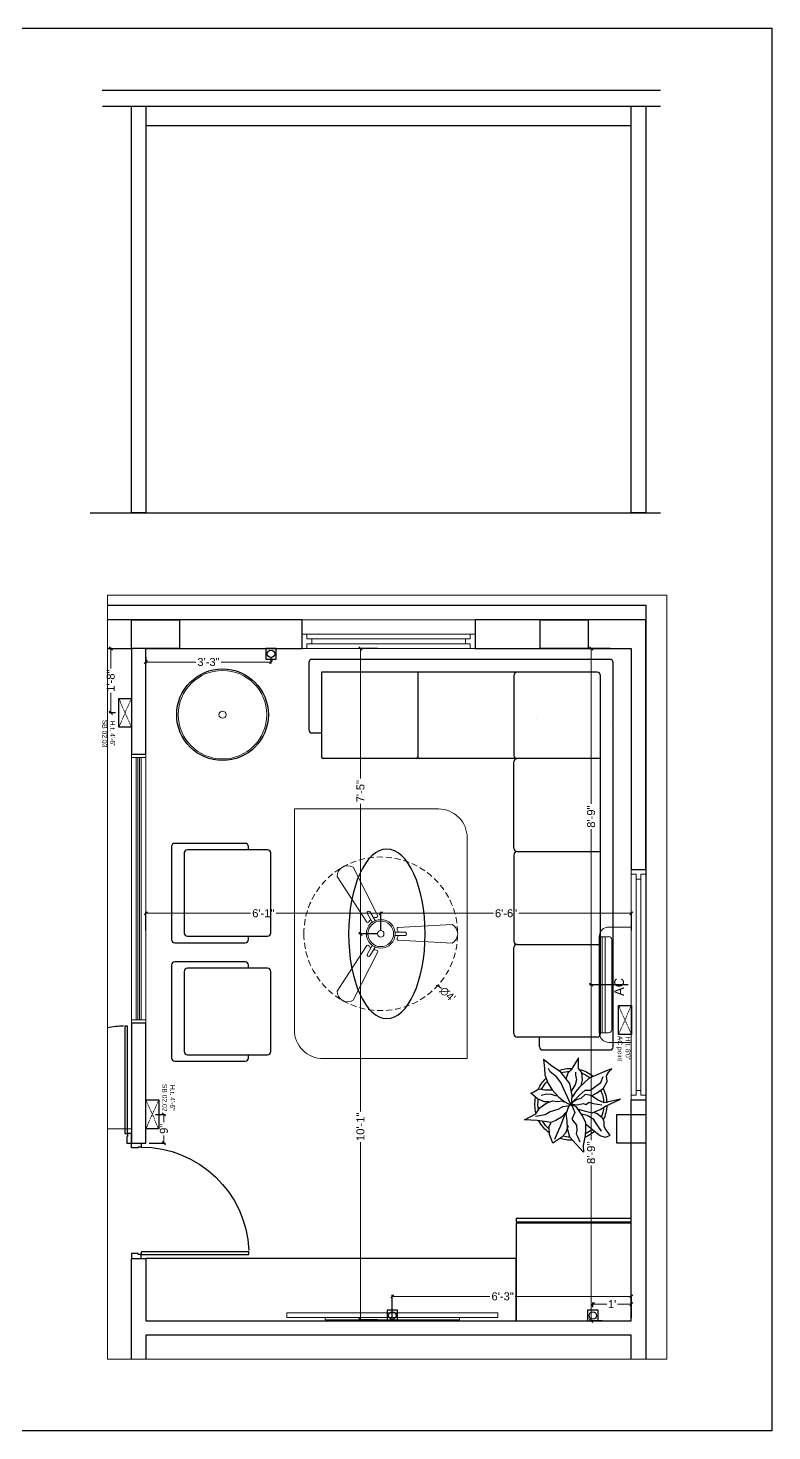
# Model space of a CAD drawing. Header units: millimetres. Extents: x 56222 to 3066687, y -650199 to -121287.
# Drawn here: x 134136.5 to 134368.6, y -183351.1 to -182912.9 of the extents above; entities that cross this region are included whole.
import ezdxf

# ---------------------------------------------------------------- set-up
doc = ezdxf.new("R2010")
doc.units = ezdxf.units.MM
doc.header["$MEASUREMENT"] = 0
doc.header["$PDMODE"] = 35
doc.linetypes.add('DASHED', pattern=[0.75, 0.5, -0.25])
doc.linetypes.add('DASHED2', pattern=[0.375, 0.25, -0.125])
doc.layers.get('Defpoints').update_dxf_attribs({"color": 220})
doc.layers.add('AR DOOR', color=40, linetype='Continuous')
doc.layers.add('AR ELE-5', color=134, linetype='Continuous')
for name, color, linetype, lineweight in [('COLUMN', 1, 'Continuous', 30), ('dim05', 1, 'Continuous', 13), ('el', 7, 'Continuous', 20), ('ELEC-wires', 1, 'DASHED2', 13), ('Electrical', 84, 'Continuous', 30), ('ELEVATION', 250, 'Continuous', 9), ('FIRST FLOOR ( DW_RAIL )', 7, 'Continuous', 9), ('FUR', 250, 'Continuous', 0), ('FURNITURE', 32, 'Continuous', 9), ('SECOND FLOOR', 7, 'Continuous', 9), ('SECOND FLOOR  ( PLINE )', 251, 'Continuous', 30), ('SECOND FLOOR ( DW_RAIL )', 7, 'Continuous', 9), ('SECTION ( SLAB PLine )', 104, 'Continuous', 30), ('Text', 7, 'Continuous', 15), ('wall', 7, 'Continuous', 30), ('XX~SLAB ( BEAM )~ ( DIM )', 7, 'Continuous', 9)]:
    doc.layers.add(name, color=color, linetype=linetype, lineweight=lineweight)
doc.layers.add('XX~SLAB ( PLINE )', color=251, linetype='Continuous', plot=False)
doc.styles.add('Arial', font='arial.ttf')
doc.styles.add('century g', font='GOTHIC.TTF')
doc.styles.get("Standard").update_dxf_attribs({"font": 'arial.ttf', "height": 6})
doc.styles.add('TEXT', font='eurr____.ttf')
doc.dimstyles.new('Archana', dxfattribs={"dimtxt": 2, "dimasz": 0.75, "dimexe": 0.5, "dimexo": 0.5, "dimgap": 0, "dimtad": 0, "dimzin": 0, "dimdsep": 46, "dimlunit": 4, "dimtxsty": 'century g', "dimblk": 'OBLIQUE', "dimcen": 0, "dimdle": 1, "dimclrd": 256, "dimclre": 256, "dimclrt": 256, "dimadec": 0, "dimazin": 0, "dimtfac": 1, "dimtofl": 0, "dimtmove": 1, "dimatfit": 3, "dimfxl": 1, "dimfxlon": 1, "dimtolj": 1, "dimtzin": 0, "dimlwd": -1, "dimlwe": -1, "dimarcsym": 0})
doc.dimstyles.new('ISO-25', dxfattribs={"dimtxt": 2.5, "dimasz": 1, "dimexe": 0.5, "dimexo": 1, "dimtad": 0, "dimdec": 1, "dimlunit": 4, "dimtxsty": 'Standard', "dimblk": 'OBLIQUE', "dimcen": 2.5, "dimclrd": 1, "dimclre": 1, "dimclrt": 5, "dimadec": 0, "dimazin": 0, "dimtfac": 1, "dimtdec": 1, "dimtmove": 0, "dimatfit": 3, "dimfxl": 1, "dimlwd": -1, "dimarcsym": 0})

# ---------------------------------------------------------------- blocks, each defined once
blk = doc.blocks.new('*U19')
for points in [[(-1160, 0), (-1120, 0), (-1120, 30), (-1110, 30), (-1110, 100), (-1160, 100)], [(0, 0), (0, -1120), (-30, -1120), (-30, 0)], [(40, 0), (0, 0), (0, 30), (-10, 30), (-10, 100), (40, 100)]]:
    blk.add_lwpolyline(points, close=True)
at = {"layer": 'AR ELE-5', "linetype": 'ByBlock', "ltscale": 15}
blk.add_arc((2, 1), 1122, 180.0347, 267.627, dxfattribs=at)
blk = doc.blocks.new('ARPLS010')
at = {"linetype": 'ByBlock'}
for p, q in [((0.121, 0.605), (-0.013, 0.459)), ((0.179, 0.666), (0.121, 0.605)), ((0.174, 0.573), (0.179, 0.666)), ((-0.295, 0.42), (-0.302, 0.309)), ((-0.278, 0.467), (-0.295, 0.42)), ((-0.248, 0.54), (-0.278, 0.467)), ((-0.182, 0.493), (-0.248, 0.54)), ((-0.222, 0.484), (-0.164, 0.347)), ((-0.125, 0.459), (-0.182, 0.493)), ((-0.072, 0.404), (-0.125, 0.459)), ((-0.038, 0.302), (-0.072, 0.404)), ((-0.013, 0.459), (-0.044, 0.336)), ((0.077, 0.412), (0.091, 0.447)), ((0.082, 0.358), (0.077, 0.412)), ((0.091, 0.447), (0.125, 0.522)), ((0.2, 0.432), (0.174, 0.573)), ((0.203, 0.352), (0.2, 0.432)), ((0.409, 0.44), (0.33, 0.38)), ((0.484, 0.459), (0.409, 0.44)), ((0.542, 0.434), (0.484, 0.459)), ((0.485, 0.354), (0.533, 0.42)), ((0.533, 0.42), (0.542, 0.434)), ((-0.469, 0.226), (-0.643, 0.216)), ((-0.643, 0.216), (-0.485, 0.134)), ((-0.362, 0.24), (-0.469, 0.226)), ((-0.278, 0.254), (-0.362, 0.24)), ((-0.302, 0.309), (-0.276, 0.258)), ((-0.21, 0.227), (-0.278, 0.254)), ((-0.132, 0.18), (-0.21, 0.227)), ((-0.164, 0.347), (-0.139, 0.295)), ((-0.139, 0.295), (-0.08, 0.131)), ((-0.049, 0.232), (-0.065, 0.135)), ((-0.044, 0.336), (-0.049, 0.232)), ((0.015, 0.209), (0.08, 0.288)), ((0.056, 0.114), (0.015, 0.209)), ((0.08, 0.288), (0.082, 0.358)), ((0.16, 0.165), (0.204, 0.254)), ((0.204, 0.254), (0.203, 0.352)), ((0.252, 0.313), (0.216, 0.287)), ((0.318, 0.213), (0.227, 0.157)), ((0.33, 0.38), (0.252, 0.313)), ((0.356, 0.269), (0.318, 0.213)), ((0.425, 0.373), (0.356, 0.269)), ((0.432, 0.176), (0.459, 0.236)), ((0.459, 0.303), (0.485, 0.354)), ((0.459, 0.236), (0.459, 0.303)), ((-0.359, 0.148), (-0.49, 0.172)), ((-0.485, 0.134), (-0.433, 0.051)), ((-0.433, 0.051), (-0.349, -0.011)), ((-0.287, 0.106), (-0.359, 0.148)), ((-0.18, 0.073), (-0.287, 0.106)), ((-0.111, 0.036), (-0.18, 0.073)), ((-0.063, 0.111), (-0.132, 0.18)), ((-0.013, 0.022), (-0.111, 0.036)), ((-0.084, -0.034), (0.007, 0.018)), ((0.003, 0.011), (-0.076, -0.16)), ((-0.065, 0.135), (-0.024, 0.018)), ((-0.024, 0.018), (0.009, 0.005)), ((0.006, -0.002), (0.068, 0.032)), ((0.007, 0.018), (0.02, -0.121)), ((0.009, 0.005), (0.056, 0.114)), ((0.017, -0.002), (0.091, 0.009)), ((0.068, 0.032), (0.16, 0.165)), ((0.088, 0.065), (0.187, 0.091)), ((0.091, 0.009), (0.173, -0.011)), ((0.227, 0.157), (0.132, 0.131)), ((0.173, -0.011), (0.212, 0.004)), ((0.187, 0.091), (0.297, 0.116)), ((0.212, 0.004), (0.252, -0.03)), ((0.297, 0.116), (0.408, 0.071)), ((0.309, 0.109), (0.368, 0.128)), ((0.309, -0.01), (0.43, 0.006)), ((0.368, 0.128), (0.432, 0.176)), ((0.408, 0.071), (0.482, 0.024)), ((0.482, 0.024), (0.689, -0.072)), ((-0.464, -0.073), (-0.558, -0.152)), ((-0.558, -0.152), (-0.517, -0.172)), ((-0.517, -0.172), (-0.447, -0.216)), ((-0.366, -0.036), (-0.464, -0.073)), ((-0.336, -0.142), (-0.413, -0.121)), ((-0.306, -0.033), (-0.366, -0.036)), ((-0.349, -0.011), (-0.256, -0.05)), ((-0.269, -0.135), (-0.336, -0.142)), ((-0.193, -0.113), (-0.269, -0.135)), ((-0.259, -0.2), (-0.168, -0.1)), ((-0.256, -0.05), (-0.185, -0.038)), ((-0.185, -0.038), (-0.114, -0.046)), ((-0.168, -0.1), (-0.084, -0.034)), ((-0.076, -0.16), (-0.138, -0.304)), ((-0.114, -0.046), (-0.093, -0.036)), ((0.02, -0.121), (-0.017, -0.291)), ((0.059, -0.27), (0.005, -0.185)), ((0.01, -0.014), (0.017, -0.002)), ((0.078, -0.064), (0.01, -0.014)), ((0.016, -0.023), (0.116, -0.122)), ((0.07, -0.179), (0.018, -0.1)), ((0.121, -0.239), (0.07, -0.179)), ((0.138, -0.083), (0.078, -0.064)), ((0.116, -0.122), (0.201, -0.195)), ((0.197, -0.135), (0.138, -0.083)), ((0.283, -0.123), (0.197, -0.135)), ((0.201, -0.195), (0.272, -0.198)), ((0.252, -0.03), (0.309, -0.01)), ((0.277, -0.114), (0.357, -0.156)), ((0.37, -0.064), (0.283, -0.123)), ((0.357, -0.156), (0.455, -0.226)), ((0.462, -0.021), (0.37, -0.064)), ((0.689, -0.072), (0.462, -0.021)), ((-0.447, -0.216), (-0.363, -0.202)), ((-0.363, -0.202), (-0.263, -0.2)), ((-0.363, -0.408), (-0.318, -0.29)), ((-0.318, -0.29), (-0.259, -0.2)), ((-0.199, -0.38), (-0.287, -0.45)), ((-0.138, -0.304), (-0.199, -0.38)), ((-0.017, -0.291), (-0.141, -0.446)), ((-0.042, -0.432), (-0.071, -0.352)), ((0.08, -0.342), (0.059, -0.27)), ((0.066, -0.407), (0.08, -0.342)), ((0.184, -0.299), (0.121, -0.239)), ((0.141, -0.261), (0.16, -0.336)), ((0.16, -0.336), (0.15, -0.445)), ((0.252, -0.362), (0.184, -0.299)), ((0.376, -0.416), (0.252, -0.362)), ((0.272, -0.198), (0.311, -0.225)), ((0.311, -0.225), (0.415, -0.304)), ((0.415, -0.304), (0.447, -0.388)), ((0.455, -0.226), (0.503, -0.317)), ((0.503, -0.317), (0.494, -0.398)), ((-0.382, -0.625), (-0.368, -0.496)), ((-0.269, -0.533), (-0.382, -0.625)), ((-0.368, -0.496), (-0.363, -0.408)), ((-0.287, -0.45), (-0.314, -0.498)), ((-0.141, -0.446), (-0.269, -0.533)), ((0.002, -0.48), (-0.042, -0.432)), ((0.104, -0.646), (0.002, -0.48)), ((0.064, -0.446), (0.066, -0.407)), ((0.106, -0.5), (0.104, -0.646)), ((0.15, -0.445), (0.106, -0.5)), ((0.502, -0.472), (0.376, -0.416)), ((0.494, -0.398), (0.528, -0.452)), ((0.567, -0.494), (0.502, -0.472)), ((0.528, -0.452), (0.567, -0.494))]:
    blk.add_line(p, q, dxfattribs=at)
for radius, start, end in [(0.5, 126.2799, 152.7042), (0.5, 87.2367, 107.9154), (0.458, 91.6596, 104.0784), (0.5, 49.0791, 67.0324), (0.458, 49.8461, 63.9764), (0.458, 130.7647, 148.9789), (0.5, 1.3782, 25.7565), (0.5, 164.9216, 191.0302), (0.458, 169.9629, 188.6517), (0.458, 5.0517, 21.9108), (0.458, 334.5625, 357.1532), (0.5, 333.6991, 357.5577), (0.5, 205.1623, 226.3204), (0.458, 207.232, 224.0819), (0.5, 283.5324, 308.8712), (0.458, 289.266, 306.1107), (0.5, 249.553, 272.4234), (0.458, 252.8522, 267.711)]:
    blk.add_arc((0, 0), radius, start, end, dxfattribs=at)
blk = doc.blocks.new('6616')
at = {"color": 242, "linetype": 'DASHED', "true_color": 0xcd2027}
for p, q in [((386784.79, -36915.77), (386775.78, -36911.78)), ((386784.79, -36911.78), (386775.78, -36915.77))]:
    blk.add_line(p, q, dxfattribs=at)
at = {"layer": 'ELEC-wires', "color": 5, "linetype": 'ByBlock', "lineweight": 30, "ltscale": 4}
blk.add_lwpolyline([(386775.78, -36911.78), (386784.79, -36911.78), (386784.79, -36915.77), (386775.78, -36915.77)], close=True, dxfattribs=at)
blk = doc.blocks.new('fan')
at = {"layer": 'Electrical', "lineweight": 15, "ltscale": 20}
for p, q in [((3300835.29, -509900.78), (3300836.47, -509923.43)), ((3300841.81, -509923.43), (3300842.99, -509900.78)), ((3300838.47, -509924.57), (3300838.47, -509920.25)), ((3300839.81, -509920.28), (3300839.81, -509924.57)), ((3300831.66, -509931.77), (3300811.45, -509942.07)), ((3300866.83, -509942.07), (3300846.62, -509931.77)), ((3300815.3, -509948.74), (3300834.33, -509936.39)), ((3300829.93, -509935.08), (3300833.64, -509932.93)), ((3300834.31, -509934.09), (3300830.57, -509936.25)), ((3300843.95, -509936.39), (3300862.98, -509948.74)), ((3300847.68, -509936.23), (3300843.97, -509934.09)), ((3300844.64, -509932.93), (3300848.38, -509935.09))]:
    blk.add_line(p, q, dxfattribs=at)
at = {"layer": 'Electrical', "linetype": 'DASHED', "lineweight": 15, "ltscale": 5}
blk.add_circle((3300839.14, -509930.53), 32, dxfattribs=at)
at = {"layer": 'Electrical', "lineweight": 15, "ltscale": 20}
for centre, major_axis, start_param, end_param in [((3300839.14, -509902.94), (3.12, 3.12), -0.272136, 1.842967), ((3300839.13, -509920.5), (0.501, 0.501), -0.465536, 1.983618), ((3300839.14, -509930.53), (4.24, -4.24), 3.14161, 9.424795), ((3300839.14, -509930.53), (3.77, -3.77), 1.749190548672175e-05, 6.283202799085073), ((3300837.1, -509923.08), (0.51, 0.51), 2.863014, 4.257784), ((3300839.14, -509926.42), (2.27, -2.27), 2.565057, 2.951308), ((3300839.14, -509926.42), (2.27, 2.27), 0.19032, 0.57657), ((3300841.18, -509923.08), (0.51, -0.51), 5.167028, 6.561799), ((3300831.67, -509932.49), (0.51, -0.51), 0.978238, 2.373008), ((3300839.14, -509930.53), (0.943, 0.943), 1.570814, 7.853999), ((3300846.61, -509932.49), (0.51, -0.51), 2.339416, 3.734186), ((3300830.46, -509935.55), (0.501, -0.501), 3.199655, 5.648809), ((3300835.59, -509932.58), (2.27, -2.27), 3.855511, 4.241762), ((3300835.59, -509932.58), (2.27, -2.27), 4.659452, 5.045703), ((3300833.71, -509936.02), (0.51, 0.51), -1.325776, 0.068994), ((3300844.57, -509936.02), (0.51, -0.51), 3.072633, 4.467404), ((3300842.69, -509932.58), (2.27, 2.27), 4.37911, 4.765361), ((3300842.69, -509932.58), (2.27, 2.27), 5.183051, 5.569301), ((3300847.83, -509935.54), (0.501, 0.501), 3.723254, 6.172408), ((3300815.25, -509944.32), (3.12, -3.12), 3.393055, 5.508159), ((3300863.03, -509944.32), (3.12, -3.12), 5.48745, 7.602554)]:
    blk.add_ellipse(centre, major_axis=major_axis, ratio=1, start_param=start_param, end_param=end_param, dxfattribs=at)
blk = doc.blocks.new('_Oblique')
at = {"layer": 'wall', "color": 0, "lineweight": -2}
blk.add_line((-0.5, -0.5), (0.5, 0.5), dxfattribs=at)
blk = doc.blocks.new('*D300')
at = {"layer": 'Defpoints', "color": 0, "lineweight": 30, "transparency": 16777216}
for p in [(134228.78, -183179.68), (134264.36, -183211.91)]:
    blk.add_point(p, dxfattribs=at)
at = {"layer": 'dim05', "transparency": 16777216}
blk.add_line((134265.47, -183212.91), (134264.36, -183211.91), dxfattribs=at)
at = {"layer": 'dim05', "transparency": 16777216, "xscale": 0.75, "yscale": 0.75, "zscale": 0.75, "rotation": 137.8301719994382}
blk.add_blockref('_Oblique', (134264.36, -183211.91), dxfattribs=at)
at = {"layer": 'dim05', "color": 5, "lineweight": 25, "transparency": 16777216, "insert": (134267.41, -183214.67), "char_height": 2.5, "attachment_point": 5, "rotation": 317.8302, "style": 'century g'}
blk.add_mtext("\\A1;∅4'", dxfattribs=at)
blk = doc.blocks.new('*D301')
at = {"layer": 'Defpoints', "color": 0, "lineweight": 30, "transparency": 16777216}
for p in [(134175.26, -183252.19, -0.13), (134173.27, -183261.19, -0.13), (134178.88, -183261.19)]:
    blk.add_point(p, dxfattribs=at)
at = {"layer": 'dim05', "color": 1, "linetype": 'Continuous', "lineweight": -2, "transparency": 16777216}
for p, q in [((134176.26, -183252.19), (134179.38, -183252.19)), ((134174.27, -183261.19), (134179.38, -183261.19))]:
    blk.add_line(p, q, dxfattribs=at)
at = {"layer": 'dim05', "color": 1, "linetype": 'Continuous', "transparency": 16777216}
for p, q in [((134178.88, -183252.19), (134178.88, -183254.63)), ((134178.88, -183261.19), (134178.88, -183258.75))]:
    blk.add_line(p, q, dxfattribs=at)
at = {"layer": 'dim05', "color": 1, "transparency": 16777216}
for p, rotation in [((134178.88, -183252.19), 90), ((134178.88, -183261.19), 270)]:
    blk.add_blockref('_Oblique', p, dxfattribs=dict(at, rotation=rotation))
at = {"layer": 'dim05', "color": 5, "lineweight": 25, "transparency": 16777216, "insert": (134178.88, -183256.69), "char_height": 2.5, "attachment_point": 5, "rotation": 90, "style": 'Arial'}
blk.add_mtext('9"', dxfattribs=at)
blk = doc.blocks.new('*D302')
at = {"layer": 'Defpoints', "color": 0, "lineweight": 30, "transparency": 16777216}
for p in [(134250.17, -183309.04), (134250.17, -183316.69, -0.13), (134324.77, -183316.69, -0.13)]:
    blk.add_point(p, dxfattribs=at)
at = {"layer": 'dim05', "color": 1, "linetype": 'Continuous', "lineweight": -2, "transparency": 16777216}
for p, q in [((134250.17, -183315.69), (134250.17, -183308.54)), ((134324.77, -183315.69), (134324.77, -183308.54))]:
    blk.add_line(p, q, dxfattribs=at)
at = {"layer": 'dim05', "color": 1, "linetype": 'Continuous', "transparency": 16777216}
for p, q in [((134250.17, -183309.04), (134280.64, -183309.04)), ((134324.77, -183309.04), (134288.55, -183309.04))]:
    blk.add_line(p, q, dxfattribs=at)
at = {"layer": 'dim05', "color": 1, "transparency": 16777216, "rotation": 180}
blk.add_blockref('_Oblique', (134250.17, -183309.04), dxfattribs=at)
at = {"layer": 'dim05', "color": 1, "transparency": 16777216}
blk.add_blockref('_Oblique', (134324.77, -183309.04), dxfattribs=at)
at = {"layer": 'dim05', "color": 5, "lineweight": 25, "transparency": 16777216, "insert": (134284.6, -183309.04), "char_height": 2.5, "attachment_point": 5, "style": 'Arial'}
blk.add_mtext('6\'-3"', dxfattribs=at)
blk = doc.blocks.new('*D303')
at = {"layer": 'Defpoints', "color": 0, "lineweight": 30, "transparency": 16777216}
for p in [(134312.76, -183311.46), (134312.76, -183313.37, -0.13), (134324.77, -183316.69, -0.13)]:
    blk.add_point(p, dxfattribs=at)
at = {"layer": 'dim05', "color": 1, "linetype": 'Continuous', "lineweight": -2, "transparency": 16777216}
for p, q in [((134312.76, -183312.37), (134312.76, -183310.96)), ((134324.77, -183315.69), (134324.77, -183310.96))]:
    blk.add_line(p, q, dxfattribs=at)
at = {"layer": 'dim05', "color": 1, "linetype": 'Continuous', "transparency": 16777216}
for p, q in [((134312.76, -183311.46), (134317.11, -183311.46)), ((134324.77, -183311.46), (134320.42, -183311.46))]:
    blk.add_line(p, q, dxfattribs=at)
at = {"layer": 'dim05', "color": 1, "transparency": 16777216, "rotation": 180}
blk.add_blockref('_Oblique', (134312.76, -183311.46), dxfattribs=at)
at = {"layer": 'dim05', "color": 1, "transparency": 16777216}
blk.add_blockref('_Oblique', (134324.77, -183311.46), dxfattribs=at)
at = {"layer": 'dim05', "color": 5, "lineweight": 25, "transparency": 16777216, "insert": (134318.77, -183311.46), "char_height": 2.5, "attachment_point": 5, "style": 'Arial'}
blk.add_mtext("1'", dxfattribs=at)
blk = doc.blocks.new('*D304')
at = {"layer": 'Defpoints', "color": 0, "lineweight": 30, "transparency": 16777216}
for p in [(134163.59, -183106.69, -0.13), (134162.29, -183126.77), (134164.78, -183126.77, -0.13)]:
    blk.add_point(p, dxfattribs=at)
at = {"layer": 'dim05', "color": 1, "linetype": 'Continuous', "lineweight": -2, "transparency": 16777216}
for p, q in [((134162.59, -183106.69), (134161.79, -183106.69)), ((134163.78, -183126.77), (134161.79, -183126.77))]:
    blk.add_line(p, q, dxfattribs=at)
at = {"layer": 'dim05', "color": 1, "linetype": 'Continuous', "transparency": 16777216}
for p, q in [((134162.29, -183106.69), (134162.29, -183112.9)), ((134162.29, -183126.77), (134162.29, -183120.56))]:
    blk.add_line(p, q, dxfattribs=at)
at = {"layer": 'dim05', "color": 1, "transparency": 16777216}
for p, rotation in [((134162.29, -183106.69), 90), ((134162.29, -183126.77), 270)]:
    blk.add_blockref('_Oblique', p, dxfattribs=dict(at, rotation=rotation))
at = {"layer": 'dim05', "color": 5, "lineweight": 25, "transparency": 16777216, "insert": (134162.29, -183116.73), "char_height": 2.5, "attachment_point": 5, "rotation": 90, "style": 'Arial'}
blk.add_mtext('1\'-8"', dxfattribs=at)
blk = doc.blocks.new('*D305')
at = {"layer": 'Defpoints', "color": 0, "lineweight": 30, "transparency": 16777216}
for p in [(134173.27, -183189.39), (134173.27, -183195.79, -0.13), (134246.57, -183195.79, -0.13)]:
    blk.add_point(p, dxfattribs=at)
at = {"layer": 'dim05', "color": 1, "linetype": 'Continuous', "lineweight": -2, "transparency": 16777216}
for p, q in [((134173.27, -183194.79), (134173.27, -183188.89)), ((134246.57, -183194.79), (134246.57, -183188.89))]:
    blk.add_line(p, q, dxfattribs=at)
at = {"layer": 'dim05', "color": 1, "linetype": 'Continuous', "transparency": 16777216}
for p, q in [((134173.27, -183189.39), (134205.96, -183189.39)), ((134246.57, -183189.39), (134213.87, -183189.39))]:
    blk.add_line(p, q, dxfattribs=at)
at = {"layer": 'dim05', "color": 1, "transparency": 16777216, "rotation": 180}
blk.add_blockref('_Oblique', (134173.27, -183189.39), dxfattribs=at)
at = {"layer": 'dim05', "color": 1, "transparency": 16777216}
blk.add_blockref('_Oblique', (134246.57, -183189.39), dxfattribs=at)
at = {"layer": 'dim05', "color": 5, "lineweight": 25, "transparency": 16777216, "insert": (134209.92, -183189.39), "char_height": 2.5, "attachment_point": 5, "style": 'Arial'}
blk.add_mtext('6\'-1"', dxfattribs=at)
blk = doc.blocks.new('*D306')
at = {"layer": 'Defpoints', "color": 0, "lineweight": 30, "transparency": 16777216}
for p in [(134324.77, -183189.39), (134246.57, -183195.79), (134324.77, -183195.79, -0.13)]:
    blk.add_point(p, dxfattribs=at)
at = {"layer": 'dim05', "color": 1, "linetype": 'Continuous', "lineweight": -2, "transparency": 16777216}
for p, q in [((134246.57, -183194.79), (134246.57, -183188.89)), ((134324.77, -183194.79), (134324.77, -183188.89))]:
    blk.add_line(p, q, dxfattribs=at)
at = {"layer": 'dim05', "color": 1, "linetype": 'Continuous', "transparency": 16777216}
for p, q in [((134246.57, -183189.39), (134281.71, -183189.39)), ((134324.77, -183189.39), (134289.62, -183189.39))]:
    blk.add_line(p, q, dxfattribs=at)
at = {"layer": 'dim05', "color": 1, "transparency": 16777216, "rotation": 180}
blk.add_blockref('_Oblique', (134246.57, -183189.39), dxfattribs=at)
at = {"layer": 'dim05', "color": 1, "transparency": 16777216}
blk.add_blockref('_Oblique', (134324.77, -183189.39), dxfattribs=at)
at = {"layer": 'dim05', "color": 5, "lineweight": 25, "transparency": 16777216, "insert": (134285.67, -183189.39), "char_height": 2.5, "attachment_point": 5, "style": 'Arial'}
blk.add_mtext('6\'-6"', dxfattribs=at)
blk = doc.blocks.new('*D307')
at = {"layer": 'Defpoints', "color": 0, "lineweight": 30, "transparency": 16777216}
for p in [(134240.23, -183106.69), (134246.57, -183106.69, -0.13), (134246.57, -183195.79)]:
    blk.add_point(p, dxfattribs=at)
at = {"layer": 'dim05', "color": 1, "linetype": 'Continuous', "lineweight": -2, "transparency": 16777216}
for p, q in [((134245.57, -183106.69), (134239.73, -183106.69)), ((134245.57, -183195.79), (134239.73, -183195.79))]:
    blk.add_line(p, q, dxfattribs=at)
at = {"layer": 'dim05', "color": 1, "linetype": 'Continuous', "transparency": 16777216}
for p, q in [((134240.23, -183106.69), (134240.23, -183147.3)), ((134240.23, -183195.79), (134240.23, -183155.18))]:
    blk.add_line(p, q, dxfattribs=at)
at = {"layer": 'dim05', "color": 1, "transparency": 16777216}
for p, rotation in [((134240.23, -183106.69), 90), ((134240.23, -183195.79), 270)]:
    blk.add_blockref('_Oblique', p, dxfattribs=dict(at, rotation=rotation))
at = {"layer": 'dim05', "color": 5, "lineweight": 25, "transparency": 16777216, "insert": (134240.23, -183151.24), "char_height": 2.5, "attachment_point": 5, "rotation": 90, "style": 'Arial'}
blk.add_mtext('7\'-5"', dxfattribs=at)
blk = doc.blocks.new('*D320')
at = {"layer": 'Defpoints', "color": 0, "lineweight": 30, "transparency": 16777216}
for p in [(134246.57, -183195.79, -0.13), (134240.23, -183316.31), (134246.57, -183316.31, -0.13)]:
    blk.add_point(p, dxfattribs=at)
at = {"layer": 'dim05', "color": 1, "linetype": 'Continuous', "lineweight": -2, "transparency": 16777216}
for p, q in [((134245.57, -183195.79), (134239.73, -183195.79)), ((134245.57, -183316.31), (134239.73, -183316.31))]:
    blk.add_line(p, q, dxfattribs=at)
at = {"layer": 'dim05', "color": 1, "linetype": 'Continuous', "transparency": 16777216}
for p, q in [((134240.23, -183195.79), (134240.23, -183251.25)), ((134240.23, -183316.31), (134240.23, -183260.85))]:
    blk.add_line(p, q, dxfattribs=at)
at = {"layer": 'dim05', "color": 1, "transparency": 16777216}
for p, rotation in [((134240.23, -183195.79), 90), ((134240.23, -183316.31), 270)]:
    blk.add_blockref('_Oblique', p, dxfattribs=dict(at, rotation=rotation))
at = {"layer": 'dim05', "color": 5, "lineweight": 25, "transparency": 16777216, "insert": (134240.23, -183256.05), "char_height": 2.5, "attachment_point": 5, "rotation": 90, "style": 'Arial'}
blk.add_mtext('10\'-1"', dxfattribs=at)
blk = doc.blocks.new('*D321')
at = {"layer": 'Defpoints', "color": 0, "lineweight": 30, "transparency": 16777216}
for p in [(134173.27, -183108.35, -0.13), (134212.3, -183108.35, -0.13), (134173.27, -183110.9)]:
    blk.add_point(p, dxfattribs=at)
at = {"layer": 'dim05', "color": 1, "linetype": 'Continuous', "lineweight": -2, "transparency": 16777216}
for p, q in [((134173.27, -183109.35), (134173.27, -183111.4)), ((134212.3, -183109.35), (134212.3, -183111.4))]:
    blk.add_line(p, q, dxfattribs=at)
at = {"layer": 'dim05', "color": 1, "linetype": 'Continuous', "transparency": 16777216}
for p, q in [((134173.27, -183110.9), (134188.84, -183110.9)), ((134212.3, -183110.9), (134196.73, -183110.9))]:
    blk.add_line(p, q, dxfattribs=at)
at = {"layer": 'dim05', "color": 1, "transparency": 16777216, "rotation": 180}
blk.add_blockref('_Oblique', (134173.27, -183110.9), dxfattribs=at)
at = {"layer": 'dim05', "color": 1, "transparency": 16777216}
blk.add_blockref('_Oblique', (134212.3, -183110.9), dxfattribs=at)
at = {"layer": 'dim05', "color": 5, "lineweight": 25, "transparency": 16777216, "insert": (134192.79, -183110.9), "char_height": 2.5, "attachment_point": 5, "style": 'Arial'}
blk.add_mtext('3\'-3"', dxfattribs=at)
blk = doc.blocks.new('ac paln')
at = {"layer": 'Electrical', "lineweight": 15}
for p, q in [((389238.69, -37646.36), (389238.69, -37610.34)), ((389238.69, -37610.34), (389245.67, -37610.34)), ((389244.81, -37642.35), (389244.81, -37614.35)), ((389245.81, -37613.35), (389248.68, -37613.35)), ((389246.82, -37643.35), (389246.82, -37613.35)), ((389247.82, -37643.35), (389247.82, -37613.35)), ((389248.68, -37613.35), (389248.68, -37643.35)), ((389248.68, -37643.35), (389248.68, -37613.35)), ((389245.67, -37646.36), (389238.69, -37646.36)), ((389245.81, -37643.35), (389248.68, -37643.35)), ((389248.68, -37643.35), (389248.68, -37643.35))]:
    blk.add_line(p, q, dxfattribs=at)
for centre, start, end in [((389245.67, -37613.35), 0, 90), ((389245.67, -37643.35), 270, 0)]:
    blk.add_arc(centre, 3.01, start, end, dxfattribs=at)
at = {"layer": 'Electrical', "lineweight": 15, "extrusion": (0, 0, -1)}
for centre, start_param, end_param in [((389245.81, -37614.35), -0.785398, 0.785398), ((389245.81, -37642.35), 3.926991, 5.497787)]:
    blk.add_ellipse(centre, major_axis=(-0.71, 0.71), ratio=1, start_param=start_param, end_param=end_param, dxfattribs=at)
at = {"layer": 'Text', "style": 'TEXT'}
blk.add_text('AC', height=3, rotation=270, dxfattribs=at).set_placement((389241.02, -37624.87))
blk = doc.blocks.new('*D322')
at = {"layer": 'Defpoints', "color": 0, "lineweight": 30, "transparency": 16777216}
for p in [(134319.16, -183106.69, -0.13), (134312.22, -183211.69), (134324.77, -183211.69, -0.13)]:
    blk.add_point(p, dxfattribs=at)
at = {"layer": 'dim05', "color": 1, "linetype": 'Continuous', "lineweight": -2, "transparency": 16777216}
for p, q in [((134318.16, -183106.69), (134311.72, -183106.69)), ((134323.77, -183211.69), (134311.72, -183211.69))]:
    blk.add_line(p, q, dxfattribs=at)
at = {"layer": 'dim05', "color": 1, "linetype": 'Continuous', "transparency": 16777216}
for p, q in [((134312.22, -183106.69), (134312.22, -183155.24)), ((134312.22, -183211.69), (134312.22, -183163.14))]:
    blk.add_line(p, q, dxfattribs=at)
at = {"layer": 'dim05', "color": 1, "transparency": 16777216}
for p, rotation in [((134312.22, -183106.69), 90), ((134312.22, -183211.69), 270)]:
    blk.add_blockref('_Oblique', p, dxfattribs=dict(at, rotation=rotation))
at = {"layer": 'dim05', "color": 5, "lineweight": 25, "transparency": 16777216, "insert": (134312.22, -183159.19), "char_height": 2.5, "attachment_point": 5, "rotation": 90, "style": 'Arial'}
blk.add_mtext('8\'-9"', dxfattribs=at)
blk = doc.blocks.new('*D323')
at = {"layer": 'Defpoints', "color": 0, "lineweight": 30, "transparency": 16777216}
for p in [(134316.64, -183211.69, -0.13), (134312.22, -183316.69), (134316.64, -183316.69, -0.13)]:
    blk.add_point(p, dxfattribs=at)
at = {"layer": 'dim05', "color": 1, "linetype": 'Continuous', "lineweight": -2, "transparency": 16777216}
for p, q in [((134315.64, -183211.69), (134311.72, -183211.69)), ((134315.64, -183316.69), (134311.72, -183316.69))]:
    blk.add_line(p, q, dxfattribs=at)
at = {"layer": 'dim05', "color": 1, "linetype": 'Continuous', "transparency": 16777216}
for p, q in [((134312.22, -183211.69), (134312.22, -183260.24)), ((134312.22, -183316.69), (134312.22, -183268.14))]:
    blk.add_line(p, q, dxfattribs=at)
at = {"layer": 'dim05', "color": 1, "transparency": 16777216}
for p, rotation in [((134312.22, -183211.69), 90), ((134312.22, -183316.69), 270)]:
    blk.add_blockref('_Oblique', p, dxfattribs=dict(at, rotation=rotation))
at = {"layer": 'dim05', "color": 5, "lineweight": 25, "transparency": 16777216, "insert": (134312.22, -183264.19), "char_height": 2.5, "attachment_point": 5, "rotation": 90, "style": 'Arial'}
blk.add_mtext('8\'-9"', dxfattribs=at)

msp = doc.modelspace()

# ---------------------------------------------------------------- linework, layer by layer
for points in [[(134167.568, -183258.187), (134167.568, -183224.587), (134166.668, -183224.587), (134166.668, -183258.187)], [(134168.768, -183258.187), (134167.568, -183258.187), (134167.568, -183259.087), (134167.268, -183259.087), (134167.268, -183261.187), (134168.768, -183261.187)]]:
    msp.add_lwpolyline(points, close=True)
at = {"layer": 'AR ELE-5', "linetype": 'ByBlock', "ltscale": 15}
msp.add_arc((134167.618, -183258.208), 33.649, 92.37301, 100.90571, dxfattribs=at)
at = {"layer": 'COLUMN'}
for points in [[(134183.768, -183097.687), (134183.768, -183106.687), (134168.768, -183106.687), (134168.768, -183097.687)], [(134311.268, -183097.687), (134311.268, -183106.687), (134296.268, -183106.687), (134296.268, -183097.687)], [(134329.268, -183252.187), (134329.268, -183261.187), (134320.268, -183261.187), (134320.268, -183252.187)]]:
    msp.add_lwpolyline(points, close=True, dxfattribs=at)
at = {"layer": 'ELEVATION', "lineweight": 0, "elevation": 0.126}
msp.add_lwpolyline([(134335.856, -183090.046), (134335.856, -183328.604), (134161.252, -183328.604), (134161.252, -183090.046)], close=True, dxfattribs=at)
at = {"layer": 'FIRST FLOOR ( DW_RAIL )'}
for points in [[(134168.768, -183140.687), (134173.268, -183140.687)], [(134173.268, -183222.687), (134168.768, -183222.687)]]:
    msp.add_lwpolyline(points, dxfattribs=at)
for points in [[(134170.768, -183140.687), (134170.768, -183222.687), (134170.268, -183222.687), (134170.268, -183140.687)], [(134171.768, -183140.687), (134171.768, -183222.687), (134171.268, -183222.687), (134171.268, -183140.687)]]:
    msp.add_lwpolyline(points, close=True, dxfattribs=at)
at = {"layer": 'FUR'}
for p, q in [((134295.092, -183128.407), (134295.092, -183128.407)), ((134318.682, -183130.407), (134318.682, -183130.407))]:
    msp.add_line(p, q, dxfattribs=at)
at = {"layer": 'FURNITURE', "color": 242, "lineweight": 30, "true_color": 0xcd2027}
msp.add_line((134155.816, -183064.337), (134333.915, -183064.337), dxfattribs=at)
at = {"layer": 'FURNITURE', "lineweight": 30}
for p, q in [((134224.097, -183111.08), (134224.097, -183132.08)), ((134318.097, -183110.08), (134225.097, -183110.08)), ((134319.097, -183231.08), (134319.097, -183111.08)), ((134228.097, -183114.08), (134228.097, -183140.58)), ((134314.097, -183114.08), (134228.097, -183114.08)), ((134258.097, -183114.08), (134258.097, -183140.58)), ((134288.097, -183115.08), (134288.097, -183140.08)), ((134315.097, -183227.08), (134315.097, -183115.08)), ((134228.097, -183133.08), (134225.097, -183133.08)), ((134257.597, -183141.08), (134228.597, -183141.08)), ((134315.097, -183141.08), (134258.597, -183141.08)), ((134288.097, -183169.08), (134288.097, -183142.08)), ((134289.097, -183170.08), (134315.097, -183170.08)), ((134288.097, -183171.08), (134288.097, -183198.08)), ((134288.097, -183227.08), (134288.097, -183200.08)), ((134289.097, -183199.08), (134315.097, -183199.08)), ((134311.097, -183228.08), (134289.097, -183228.08)), ((134296.097, -183231.08), (134296.097, -183228.08)), ((134314.097, -183228.08), (134311.097, -183228.08)), ((134297.097, -183232.08), (134318.097, -183232.08))]:
    msp.add_line(p, q, dxfattribs=at)
at = {"layer": 'FURNITURE', "color": 242, "lineweight": 30, "true_color": 0xcd2027}
msp.add_lwpolyline([(133340.254, -182912.897), (134368.647, -182912.897), (134368.647, -183351.062), (133340.254, -183351.062)], close=True, dxfattribs=at)
at = {"layer": 'FURNITURE', "lineweight": 30}
for points in [[(134205.251, -183169.541), (134205.251, -183168.541, 0.4142136), (134204.251, -183167.541), (134182.251, -183167.541, 0.4142136), (134181.251, -183168.541), (134181.262, -183197.559, 0.4142136), (134182.262, -183198.559), (134204.251, -183198.559, 0.4142136), (134205.251, -183197.559), (134205.251, -183196.541)], [(134205.251, -183206.566), (134205.251, -183205.566, 0.4142136), (134204.251, -183204.566), (134182.251, -183204.566, 0.4142136), (134181.251, -183205.566), (134181.262, -183234.583, 0.4142136), (134182.262, -183235.583), (134204.251, -183235.583, 0.4142136), (134205.251, -183234.583), (134205.251, -183233.566)]]:
    msp.add_lwpolyline(points, format="xyb", dxfattribs=at)
for points in [[(134211.251, -183169.541), (134186.251, -183169.541, 0.4142136), (134185.251, -183170.541), (134185.251, -183195.541, 0.4142136), (134186.251, -183196.541), (134189.251, -183196.541), (134211.251, -183196.541, 0.4142136), (134212.251, -183195.541), (134212.251, -183170.541, 0.4142136)], [(134211.251, -183206.566), (134186.251, -183206.566, 0.4142136), (134185.251, -183207.566), (134185.251, -183232.566, 0.4142136), (134186.251, -183233.566), (134189.251, -183233.566), (134211.251, -183233.566, 0.4142136), (134212.251, -183232.566), (134212.251, -183207.566, 0.4142136)]]:
    msp.add_lwpolyline(points, format="xyb", close=True, dxfattribs=at)
for points in [[(134288.85, -183284.683), (134288.85, -183285.701), (134324.768, -183285.701), (134324.768, -183284.683)], [(134324.768, -183316.687), (134324.768, -183286.133), (134288.85, -183286.133), (134288.85, -183316.687)], [(134173.282, -183297.187), (134173.282, -183316.687), (134288.85, -183316.687), (134288.85, -183297.187)]]:
    msp.add_lwpolyline(points, close=True, dxfattribs=at)
msp.add_circle((134197.183, -183127.36), 14.306, dxfattribs=at)
at = {"layer": 'FURNITURE', "lineweight": 5}
for radius in [13.806, 1.11]:
    msp.add_circle((134197.183, -183127.36), radius, dxfattribs=at)
at = {"layer": 'FURNITURE', "lineweight": 30}
for centre, radius, start, end in [((134225.097, -183111.08), 1, 90, 180), ((134318.097, -183111.08), 1, 0, 90), ((134289.097, -183115.08), 1, 90, 180), ((134289.097, -183115.08), 1, 90, 180), ((134314.097, -183115.08), 1, 0, 90), ((134225.097, -183132.08), 1, 180, 270), ((134228.597, -183140.58), 0.5, 180, 270), ((134257.597, -183140.58), 0.5, 270, 0), ((134258.597, -183140.58), 0.5, 180, 270), ((134289.097, -183140.08), 1, 180, 270), ((134289.097, -183142.08), 1, 90, 180), ((134289.097, -183169.08), 1, 180, 270), ((134289.097, -183171.08), 1, 90, 180), ((134289.097, -183198.08), 1, 180, 270), ((134289.097, -183200.08), 1, 90, 180), ((134289.097, -183227.08), 1, 180, 270), ((134314.097, -183227.08), 1, 270, 0), ((134297.097, -183231.08), 1, 180, 270), ((134318.097, -183231.08), 1, 270, 0)]:
    msp.add_arc(centre, radius, start, end, dxfattribs=at)
at = {"layer": 'FURNITURE', "lineweight": 30, "extrusion": (0, 0, -1)}
msp.add_ellipse((134248.467, -183195.794), major_axis=(0, -26.479), ratio=0.4514677, dxfattribs=at)
at = {"layer": 'SECOND FLOOR'}
for p, q in [((134329.268, -183097.687), (134161.252, -183097.687)), ((134222.018, -183106.687), (134222.018, -183097.687)), ((134276.018, -183106.687), (134276.018, -183097.687)), ((134329.268, -183097.687), (134329.268, -183328.604)), ((134161.252, -183106.687), (134168.768, -183106.687)), ((134168.768, -183106.687), (134168.768, -183261.187)), ((134173.268, -183106.687), (134173.268, -183139.687)), ((134173.268, -183106.687), (134324.768, -183106.687)), ((134324.768, -183106.687), (134324.768, -183316.687)), ((134168.768, -183139.687), (134173.268, -183139.687)), ((134329.268, -183175.687), (134324.768, -183175.687)), ((134168.768, -183223.687), (134173.268, -183223.687)), ((134173.268, -183223.687), (134173.268, -183261.187)), ((134329.268, -183247.687), (134324.768, -183247.687)), ((134161.252, -183256.687), (134168.768, -183256.687)), ((134168.768, -183261.187), (134173.268, -183261.187)), ((134168.768, -183316.687), (134168.768, -183321.187)), ((134324.768, -183316.687), (134173.268, -183316.687)), ((134173.268, -183321.187), (134324.768, -183321.187)), ((134324.768, -183321.187), (134324.768, -183328.604))]:
    msp.add_line(p, q, dxfattribs=at)
msp.add_lwpolyline([(134329.268, -183247.687), (134329.268, -183246.187), (134327.769, -183246.187), (134327.769, -183244.687), (134326.269, -183244.687), (134326.269, -183178.687), (134327.769, -183178.687), (134327.769, -183177.187), (134329.268, -183177.187), (134329.268, -183175.687), (134324.768, -183175.687), (134324.768, -183177.187), (134326.269, -183177.187), (134326.269, -183178.687), (134327.769, -183178.687), (134327.769, -183244.687), (134326.269, -183244.687), (134326.269, -183246.187), (134324.768, -183246.187), (134324.768, -183247.687), (134329.268, -183247.687), (134329.268, -183175.687), (134324.768, -183175.687), (134324.768, -183247.687)], close=True, dxfattribs=at)
at = {"layer": 'SECOND FLOOR  ( PLINE )'}
for points in [[(134161.252, -183106.687), (134168.768, -183106.687), (134168.768, -183139.687), (134173.268, -183139.687), (134173.268, -183106.687), (134222.018, -183106.687), (134222.018, -183102.187), (134222.018, -183097.687), (134161.252, -183097.687)], [(134168.768, -183328.604), (134168.768, -183321.187), (134168.768, -183316.687), (134168.768, -183297.187), (134173.268, -183297.187), (134173.268, -183316.687), (134324.768, -183316.687), (134324.768, -183247.687), (134329.268, -183247.687), (134329.268, -183328.604)], [(134324.768, -183328.604), (134324.768, -183321.187), (134173.268, -183321.187), (134173.268, -183328.604)]]:
    msp.add_lwpolyline(points, dxfattribs=at)
for points in [[(134324.768, -183106.687), (134324.768, -183175.687), (134329.268, -183175.687), (134329.268, -183097.687), (134276.018, -183097.687), (134276.018, -183106.687)], [(134173.268, -183261.187), (134173.268, -183223.687), (134168.768, -183223.687), (134168.768, -183261.187)]]:
    msp.add_lwpolyline(points, close=True, dxfattribs=at)
at = {"layer": 'SECOND FLOOR ( DW_RAIL )'}
msp.add_lwpolyline([(134222.018, -183106.687), (134223.518, -183106.687), (134223.518, -183105.187), (134225.018, -183105.187), (134225.018, -183103.687), (134273.018, -183103.687), (134273.018, -183105.187), (134274.518, -183105.187), (134274.518, -183106.687), (134276.018, -183106.687), (134276.018, -183102.187), (134274.518, -183102.187), (134274.518, -183103.687), (134273.018, -183103.687), (134273.018, -183105.187), (134225.018, -183105.187), (134225.018, -183103.687), (134223.518, -183103.687), (134223.518, -183102.187), (134222.018, -183102.187), (134222.018, -183106.687), (134276.018, -183106.687), (134276.018, -183102.187), (134222.018, -183102.187)], close=True, dxfattribs=at)
at = {"layer": 'SECTION ( SLAB PLine )', "color": 1}
for p, q in [((134159.58, -182932.337), (134333.915, -182932.337)), ((134159.755, -182937.337), (134333.915, -182937.337))]:
    msp.add_line(p, q, dxfattribs=at)
at = {"layer": 'SECTION ( SLAB PLine )', "color": 6}
msp.add_line((134173.268, -182943.337), (134324.768, -182943.337), dxfattribs=at)
at = {"layer": 'XX~SLAB ( BEAM )~ ( DIM )'}
msp.add_line((134173.268, -183106.687), (134173.268, -183115.687), dxfattribs=at)
at = {"layer": 'XX~SLAB ( BEAM )~ ( DIM )', "lineweight": 30}
for points in [[(134168.768, -182937.337), (134173.268, -182937.337), (134173.268, -183064.337), (134168.768, -183064.337)], [(134324.768, -182937.337), (134329.268, -182937.337), (134329.268, -183064.337), (134324.768, -183064.337)]]:
    msp.add_lwpolyline(points, close=True, dxfattribs=at)
at = {"layer": 'XX~SLAB ( BEAM )~ ( DIM )', "color": 6, "lineweight": 30}
for points in [[(134210.648, -183106.679), (134210.648, -183109.997), (134213.959, -183110.014), (134213.959, -183106.696)], [(134248.519, -183313.36), (134248.519, -183316.678), (134251.829, -183316.696), (134251.829, -183313.377)], [(134311.109, -183313.36), (134311.109, -183316.679), (134314.419, -183316.696), (134314.419, -183313.377)]]:
    msp.add_lwpolyline(points, close=True, dxfattribs=at)
at = {"layer": 'XX~SLAB ( BEAM )~ ( DIM )'}
for points in [[(134173.268, -183139.687), (134173.268, -183223.687), (134168.768, -183223.687), (134168.768, -183139.687)], [(134283.14, -183314.218), (134283.14, -183315.614), (134217.208, -183315.614), (134217.208, -183314.218)], [(134271.14, -183315.614), (134271.14, -183316.313), (134229.208, -183316.313), (134229.208, -183315.614)]]:
    msp.add_lwpolyline(points, close=True, dxfattribs=at)
at = {"layer": 'XX~SLAB ( BEAM )~ ( DIM )', "color": 9, "true_color": 0xc7c8ca}
msp.add_lwpolyline([(134273.546, -183165.805), (134273.546, -183234.783), (134228.594, -183234.783, -0.4142136), (134219.594, -183225.783), (134219.594, -183156.805), (134264.546, -183156.805, -0.4142136)], format="xyb", close=True, dxfattribs=at)
at = {"layer": 'XX~SLAB ( BEAM )~ ( DIM )', "color": 6, "lineweight": 30}
for centre in [(134212.304, -183108.351), (134250.174, -183315.032), (134312.764, -183315.032)]:
    msp.add_circle(centre, 1.155, dxfattribs=at)
at = {"layer": 'XX~SLAB ( PLINE )'}
msp.add_lwpolyline([(134161.252, -183093.187), (134329.268, -183093.187), (134329.268, -183328.604)], dxfattribs=at)

# ---------------------------------------------------------------- block references
at = {"xscale": -22.43806280742462, "yscale": 22.43806280742462, "zscale": 22.43806280742462, "rotation": 179.8935509540129}
msp.add_blockref('ARPLS010', (134305.892, -183249.043), dxfattribs=at)
at = {"layer": 'AR DOOR', "linetype": 'ByBlock', "lineweight": -2, "extrusion": (0, 0, -1), "xscale": 0.02999999999996949, "yscale": 0.02999999999996949, "zscale": -0.02999999999996949, "rotation": 270}
msp.add_blockref('*U19', (-134171.768, -183295.987), dxfattribs=at)
at = {"layer": 'dim05', "color": 1, "lineweight": 35, "xscale": -0.7500069902881101, "yscale": 0.7500069902881101, "zscale": 0.7500069902881101, "rotation": 270}
msp.add_blockref('fan', (516698.031, -2658848.223), dxfattribs=at)
at = {"layer": 'el', "color": 1}
for p, rotation in [((97252.998, -569907.06), 90), ((171236.552, 203557.58), 270), ((97261.485, -570032.474), 90)]:
    msp.add_blockref('6616', p, dxfattribs=dict(at, rotation=rotation))
at = {"layer": 'el', "color": 18, "true_color": 0x000000, "rotation": 180}
msp.add_blockref('ac paln', (523563.456, -220840.037), dxfattribs=at)

# ---------------------------------------------------------------- texts
at = {"layer": 'Electrical', "color": 5, "transparency": 33554687}
for s, p in [('SB 02.03', (134159.666, -183128.945, 0.126)), ('AC point', (134320.514, -183227.647, 0.126)), ('SB 02.02', (134178.366, -183242.667, 0.126))]:
    msp.add_text(s, height=1.5, rotation=270, dxfattribs=at).set_placement(p)
at = {"layer": 'Electrical', "color": 240, "true_color": 0xed1f24, "transparency": 33554687}
for s, p in [('H.t. 4\'-6"', (134162.129, -183129.257, 0.126)), ('H.t. 8\'0"', (134322.985, -183227.929, 0.126)), ('H.t. 4\'-6"', (134180.828, -183242.979, 0.126))]:
    msp.add_text(s, height=1.5, rotation=270, dxfattribs=at).set_placement(p)

# ---------------------------------------------------------------- dimensions: what is measured, and where the dimension line sits
at = {"layer": 'dim05', "color": 27, "lineweight": 25, "true_color": 0x7d5120}
for base, p1, p2, picture, middle in [((134162.285, -183126.773, 0.126), (134163.591, -183106.687), (134164.782, -183126.773), '*D304', (134162.285, -183116.73, 0.126)), ((134240.23, -183106.687, 0.126), (134246.57, -183195.794, 0.126), (134246.57, -183106.687), '*D307', (134240.23, -183151.241, 0.126)), ((134312.224, -183211.687, 0.126), (134319.157, -183106.687), (134324.768, -183211.687), '*D322', (134312.224, -183159.187, 0.126)), ((134240.23, -183316.313, 0.126), (134246.57, -183195.794), (134246.57, -183316.313), '*D320', (134240.23, -183256.053, 0.126)), ((134312.224, -183316.687, 0.126), (134316.639, -183211.687), (134316.639, -183316.687), '*D323', (134312.224, -183264.187, 0.126)), ((134178.876, -183261.187, 0.126), (134175.262, -183252.187), (134173.268, -183261.187), '*D301', (134178.876, -183256.687, 0.126))]:
    dim = msp.add_linear_dim(base=base, p1=p1, p2=p2, angle=270, dimstyle='ISO-25', override={"dimdec": 0, "dimtxsty": 'Arial'}, dxfattribs=at)
    dim.commit()
    dim.dimension.update_dxf_attribs({"geometry": picture, "text_midpoint": middle})
for base, p1, p2, picture, middle in [((134173.268, -183110.902, 0.126), (134212.304, -183108.351), (134173.268, -183108.347), '*D321', (134192.786, -183110.902, 0.126)), ((134173.268, -183189.395, 0.126), (134246.57, -183195.794), (134173.268, -183195.794), '*D305', (134209.919, -183189.395, 0.126)), ((134324.768, -183189.395, 0.126), (134246.57, -183195.794, 0.126), (134324.768, -183195.794), '*D306', (134285.669, -183189.395, 0.126)), ((134312.764, -183311.462, 0.126), (134324.768, -183316.687), (134312.764, -183313.369), '*D303', (134318.766, -183311.462, 0.126))]:
    dim = msp.add_linear_dim(base=base, p1=p1, p2=p2, dimstyle='ISO-25', override={"dimdec": 0, "dimtxsty": 'Arial'}, dxfattribs=at)
    dim.commit()
    dim.dimension.update_dxf_attribs({"geometry": picture, "text_midpoint": middle})
dim = msp.add_diameter_dim_2p(p1=(134228.782, -183179.682), p2=(134264.358, -183211.906), dimstyle='Archana', override={"dimtxt": 2.5, "dimclrt": 5}, dxfattribs=at)
dim.commit()
dim.dimension.update_dxf_attribs({"geometry": '*D300', "text_midpoint": (134267.407, -183214.668)})
dim = msp.add_linear_dim(base=(134250.174, -183309.044, 0.126), p1=(134324.768, -183316.688), p2=(134250.174, -183316.687), dimstyle='ISO-25', override={"dimdec": 0, "dimtxsty": 'Arial'}, dxfattribs=at)
dim.commit()
dim.dimension.update_dxf_attribs({"geometry": '*D302', "text_midpoint": (134284.598, -183309.044, 0.126), "dimtype": 160})

doc.saveas('drawing.dxf')
